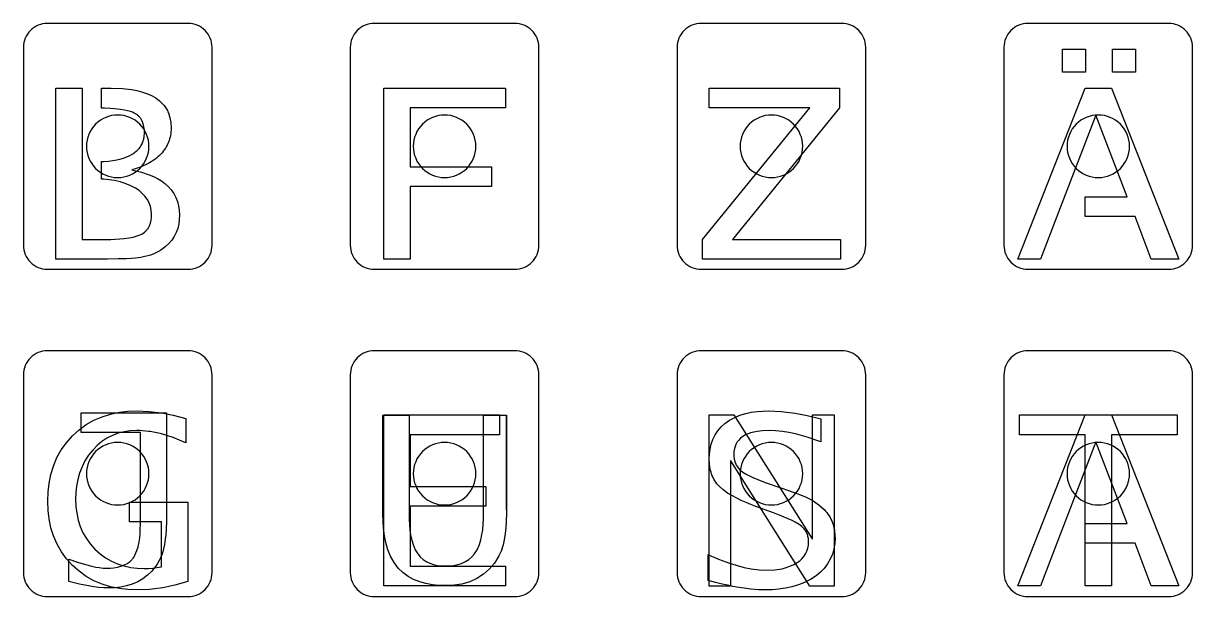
# Model space of a CAD drawing. Extents: x -337 to 6273, y 368 to 2065.
# Drawn here: x -72.1 to 40, y 1701.4 to 1756.5 of the extents above; entities that cross this region are included whole.
import ezdxf

# ---------------------------------------------------------------- set-up
doc = ezdxf.new("R2010")
doc.units = 0
doc.header["$LTSCALE"] = 100
doc.layers.add('EBENE_1', color=1, linetype='CONTINUOUS')

msp = doc.modelspace()

# ---------------------------------------------------------------- linework, layer by layer
at = {"layer": 'EBENE_1', "color": 2}
for points in [[(-56.345078, 1756.454127), (-69.84509, 1756.454127, 0.199586), (-71.471423, 1755.780468, 0.199586), (-72.145082, 1754.154135), (-72.145082, 1735.154118, 0.199586), (-71.471423, 1733.527786, 0.199586), (-69.84509, 1732.854127), (-56.345073, 1732.854127, 0.199586), (-54.718741, 1733.527786, 0.199586), (-54.045082, 1735.154118), (-54.045082, 1754.154135, 0.199586), (-54.718742, 1755.780468, 0.199586), (-56.345078, 1756.454127)], [(-24.985078, 1756.454127), (-38.48509, 1756.454127, 0.199586), (-40.111423, 1755.780468, 0.199586), (-40.785082, 1754.154135), (-40.785082, 1735.154118, 0.199586), (-40.111423, 1733.527786, 0.199586), (-38.48509, 1732.854127), (-24.985073, 1732.854127, 0.199586), (-23.358741, 1733.527786, 0.199586), (-22.685082, 1735.154118), (-22.685082, 1754.154135, 0.199586), (-23.358742, 1755.780468, 0.199586), (-24.985078, 1756.454127)], [(6.374922, 1756.454127), (-7.12509, 1756.454127, 0.199586), (-8.751423, 1755.780468, 0.199586), (-9.425082, 1754.154135), (-9.425082, 1735.154118, 0.199586), (-8.751423, 1733.527786, 0.199586), (-7.12509, 1732.854127), (6.374927, 1732.854127, 0.199586), (8.001259, 1733.527786, 0.199586), (8.674918, 1735.154118), (8.674918, 1754.154135, 0.199586), (8.001258, 1755.780468, 0.199586), (6.374922, 1756.454127)], [(37.734922, 1756.454127), (24.23491, 1756.454127, 0.199586), (22.608577, 1755.780468, 0.199586), (21.934918, 1754.154135), (21.934918, 1735.154118, 0.199586), (22.608577, 1733.527786, 0.199586), (24.23491, 1732.854127), (37.734927, 1732.854127, 0.199586), (39.361259, 1733.527786, 0.199586), (40.034918, 1735.154118), (40.034918, 1754.154135, 0.199586), (39.361258, 1755.780468, 0.199586), (37.734922, 1756.454127)], [(-56.345078, 1725.028127), (-69.84509, 1725.028127, 0.199586), (-71.471423, 1724.354468, 0.199586), (-72.145082, 1722.728135), (-72.145082, 1703.728118, 0.199586), (-71.471423, 1702.101786, 0.199586), (-69.84509, 1701.428127), (-56.345073, 1701.428127, 0.199586), (-54.718741, 1702.101786, 0.199586), (-54.045082, 1703.728118), (-54.045082, 1722.728135, 0.199586), (-54.718742, 1724.354468, 0.199586), (-56.345078, 1725.028127)], [(-24.985078, 1725.028127), (-38.48509, 1725.028127, 0.199586), (-40.111423, 1724.354468, 0.199586), (-40.785082, 1722.728135), (-40.785082, 1703.728118, 0.199586), (-40.111423, 1702.101786, 0.199586), (-38.48509, 1701.428127), (-24.985073, 1701.428127, 0.199586), (-23.358741, 1702.101786, 0.199586), (-22.685082, 1703.728118), (-22.685082, 1722.728135, 0.199586), (-23.358742, 1724.354468, 0.199586), (-24.985078, 1725.028127)], [(6.374922, 1725.028127), (-7.12509, 1725.028127, 0.199586), (-8.751423, 1724.354468, 0.199586), (-9.425082, 1722.728135), (-9.425082, 1703.728118, 0.199586), (-8.751423, 1702.101786, 0.199586), (-7.12509, 1701.428127), (6.374927, 1701.428127, 0.199586), (8.001259, 1702.101786, 0.199586), (8.674918, 1703.728118), (8.674918, 1722.728135, 0.199586), (8.001258, 1724.354468, 0.199586), (6.374922, 1725.028127)], [(37.734922, 1725.028127), (24.23491, 1725.028127, 0.199586), (22.608577, 1724.354468, 0.199586), (21.934918, 1722.728135), (21.934918, 1703.728118, 0.199586), (22.608577, 1702.101786, 0.199586), (24.23491, 1701.428127), (37.734927, 1701.428127, 0.199586), (39.361259, 1702.101786, 0.199586), (40.034918, 1703.728118), (40.034918, 1722.728135, 0.199586), (39.361258, 1724.354468, 0.199586), (37.734922, 1725.028127)]]:
    msp.add_lwpolyline(points, format="xyb", close=True, dxfattribs=at)
at = {"layer": 'EBENE_1', "color": 7}
for points in [[(27.538332, 1751.765732), (27.538332, 1753.977112), (29.749712, 1753.977112), (29.749712, 1751.765732), (27.538332, 1751.765732)], [(27.538332, 1751.765732), (27.538332, 1753.977112), (29.749712, 1753.977112), (29.749712, 1751.765732), (27.538332, 1751.765732)], [(32.340125, 1751.765732), (32.340125, 1753.977112), (34.551504, 1753.977112), (34.551504, 1751.765732), (32.340125, 1751.765732)], [(32.340125, 1751.765732), (32.340125, 1753.977112), (34.551504, 1753.977112), (34.551504, 1751.765732), (32.340125, 1751.765732)], [(-37.563039, 1733.825968), (-37.563039, 1750.225968), (-25.892579, 1750.225968), (-25.892579, 1748.334152), (-35.044878, 1748.334152), (-35.044878, 1742.684269), (-27.234746, 1742.684269), (-27.234746, 1740.792453), (-35.044878, 1740.792453), (-35.044878, 1733.825968), (-37.563039, 1733.825968)], [(-37.563039, 1733.825968), (-37.563039, 1750.225968), (-25.892579, 1750.225968), (-25.892579, 1748.334152), (-35.044878, 1748.334152), (-35.044878, 1742.684269), (-27.234746, 1742.684269), (-27.234746, 1740.792453), (-35.044878, 1740.792453), (-35.044878, 1733.825968), (-37.563039, 1733.825968)], [(-0.102131, 1750.225968), (6.154923, 1750.225968), (6.154923, 1748.334152), (-4.12224, 1735.717784), (6.257183, 1735.717784), (6.257183, 1733.825968), (-6.985529, 1733.825968), (-6.985529, 1735.717784), (3.304417, 1748.334152), (-6.359184, 1748.334152), (-6.359184, 1750.225968), (-0.102131, 1750.225968)], [(-0.102131, 1750.225968), (6.154923, 1750.225968), (6.154923, 1748.334152), (-4.12224, 1735.717784), (6.257183, 1735.717784), (6.257183, 1733.825968), (-6.985529, 1733.825968), (-6.985529, 1735.717784), (3.304417, 1748.334152), (-6.359184, 1748.334152), (-6.359184, 1750.225968), (-0.102131, 1750.225968)], [(38.72651, 1733.825968), (36.060751, 1733.825968), (34.512465, 1737.929163), (29.718828, 1737.929163), (29.718828, 1739.814678), (33.758895, 1739.814678), (30.750204, 1747.656677), (27.017702, 1737.929163), (25.443452, 1733.825968), (23.272418, 1733.825968), (29.740383, 1750.225968), (32.258544, 1750.225968), (38.72651, 1733.825968)], [(38.72651, 1733.825968), (36.060751, 1733.825968), (34.512465, 1737.929163), (29.718828, 1737.929163), (29.718828, 1739.814678), (33.758895, 1739.814678), (30.750204, 1747.656677), (27.017702, 1737.929163), (25.443452, 1733.825968), (23.272418, 1733.825968), (29.740383, 1750.225968), (32.258544, 1750.225968), (38.72651, 1733.825968)], [(-37.563039, 1702.462331), (-37.563039, 1718.862331), (-26.480576, 1718.862331), (-26.480576, 1716.970515), (-35.044878, 1716.970515), (-35.044878, 1711.998107), (-27.784395, 1711.998107), (-27.784395, 1710.106291), (-35.044878, 1710.106291), (-35.044878, 1704.354147), (-25.892579, 1704.354147), (-25.892579, 1702.462331), (-37.563039, 1702.462331)], [(-6.359184, 1702.436766), (-6.359184, 1718.887896), (-3.969448, 1718.887896), (3.547285, 1706.971972), (3.57285, 1706.971972), (3.57285, 1718.887896), (5.630839, 1718.887896), (5.630839, 1702.436766), (3.304816, 1702.436766), (-4.262848, 1714.46294), (-4.301195, 1714.46294), (-4.301195, 1702.436766), (-6.359184, 1702.436766)], [(38.72651, 1702.462331), (36.060751, 1702.462331), (34.512465, 1706.565527), (29.718828, 1706.565527), (29.718828, 1708.451041), (33.758895, 1708.451041), (30.750204, 1716.293041), (27.017702, 1706.565527), (25.443452, 1702.462331), (23.272418, 1702.462331), (29.740383, 1718.862331), (32.258544, 1718.862331), (38.72651, 1702.462331)], [(29.733992, 1702.462331), (29.733992, 1716.970515), (23.432199, 1716.970515), (23.432199, 1718.862331), (38.566728, 1718.862331), (38.566728, 1716.970515), (32.252153, 1716.970515), (32.252153, 1702.462331), (29.733992, 1702.462331)]]:
    msp.add_lwpolyline(points, close=True, dxfattribs=at)
for points in [[(-60.560432, 1745.538976), (-60.528546, 1745.969382), (-60.540837, 1746.269339), (-60.574494, 1746.529095), (-60.644573, 1746.818942), (-60.739379, 1747.064679, 0.041883), (-60.88243, 1747.313664, 0.043934), (-61.057347, 1747.524304, 0.042899), (-61.263729, 1747.699634), (-61.512802, 1747.848415, 0.040387), (-61.86901, 1747.989743), (-62.433146, 1748.130065), (-62.852904, 1748.198895), (-63.390142, 1748.259516), (-63.832091, 1748.292926), (-64.354321, 1748.318049), (-64.658303, 1748.328722), (-64.658303, 1750.223471), (-63.724181, 1750.225968), (-62.651261, 1750.189366), (-61.77396, 1750.092754), (-61.263955, 1750.000113), (-60.816974, 1749.89057), (-60.322705, 1749.730256), (-59.901814, 1749.551506), (-59.451105, 1749.300338), (-59.079786, 1749.026447), (-58.726252, 1748.675568, -0.04114), (-58.445145, 1748.288352, -0.040138), (-58.232848, 1747.865692), (-58.079349, 1747.386276), (-58.000559, 1746.933696), (-57.972038, 1746.416771, -0.045085), (-58.036637, 1745.70181, -0.048713), (-58.218755, 1745.062622, -0.049106), (-58.522631, 1744.468889, -0.045776), (-58.962685, 1743.905001, -0.044137), (-59.529701, 1743.399178, -0.040199), (-60.236385, 1742.95627), (-60.913292, 1742.656335), (-61.730105, 1742.403053), (-60.819157, 1742.179037), (-60.073198, 1741.925598), (-59.657659, 1741.747322), (-59.291371, 1741.561268), (-58.906005, 1741.327725), (-58.573727, 1741.085126), (-58.241307, 1740.78867), (-57.962118, 1740.478829), (-57.711316, 1740.12435), (-57.50903, 1739.747173), (-57.356662, 1739.354134), (-57.24685, 1738.927486), (-57.187637, 1738.518248), (-57.166738, 1738.069771), (-57.185722, 1737.619868), (-57.239242, 1737.212176), (-57.340779, 1736.780106), (-57.480753, 1736.387563), (-57.673522, 1736.000725), (-57.910802, 1735.644174), (-58.184339, 1735.325947), (-58.508905, 1735.027527, -0.124507), (-60.490198, 1734.062445), (-60.861106, 1733.995717), (-61.377569, 1733.93153), (-61.780462, 1733.896362), (-62.272497, 1733.865801), (-63.05707, 1733.837187), (-64.06931, 1733.825968), (-69.016153, 1733.825968), (-69.016153, 1750.225968), (-66.497993, 1750.225968), (-66.497993, 1743.131658), (-66.497993, 1735.717784), (-64.2227, 1735.717784), (-63.757837, 1735.722505), (-63.346811, 1735.735575), (-62.875716, 1735.763129), (-62.474723, 1735.799854), (-61.993826, 1735.865147), (-61.61231, 1735.939746), (-61.121414, 1736.081953), (-60.790588, 1736.229085), (-60.552203, 1736.384348, 0.041793), (-60.353695, 1736.565509, 0.042011), (-60.187782, 1736.777726), (-60.051763, 1737.026781), (-59.961637, 1737.270686), (-59.895075, 1737.556226), (-59.862813, 1737.813119), (-59.851071, 1738.108119), (-59.877174, 1738.508908), (-59.951305, 1738.874371), (-60.082035, 1739.23751), (-60.266788, 1739.579066), (-60.488182, 1739.877116), (-60.768711, 1740.166565), (-61.051186, 1740.398347), (-61.391368, 1740.626279), (-61.847172, 1740.870553), (-62.371344, 1741.08674), (-62.86242, 1741.240645), (-63.418192, 1741.370061), (-64.427809, 1741.498695), (-64.658168, 1741.499391), (-64.658168, 1743.199391), (-64.427809, 1743.198695), (-63.984836, 1743.219317), (-63.556403, 1743.279861), (-63.178334, 1743.351445), (-62.755373, 1743.456625), (-62.393461, 1743.573402), (-61.989067, 1743.743165), (-61.657625, 1743.925472), (-61.31007, 1744.181098, 0.041938), (-61.040222, 1744.454893, 0.047591), (-60.810602, 1744.7911, 0.047506), (-60.648344, 1745.165291, 0.041602), (-60.560432, 1745.538976)], [(-60.560432, 1745.538976), (-60.528546, 1745.969382), (-60.540837, 1746.269339), (-60.574494, 1746.529095), (-60.644573, 1746.818942), (-60.739379, 1747.064679, 0.041883), (-60.88243, 1747.313664, 0.043934), (-61.057347, 1747.524304, 0.042899), (-61.263729, 1747.699634), (-61.512802, 1747.848415, 0.040387), (-61.86901, 1747.989743), (-62.433146, 1748.130065), (-62.852904, 1748.198895), (-63.390142, 1748.259516), (-63.832091, 1748.292926), (-64.354321, 1748.318049), (-64.658303, 1748.328722), (-64.658303, 1750.223471), (-63.724181, 1750.225968), (-62.651261, 1750.189366), (-61.77396, 1750.092754), (-61.263955, 1750.000113), (-60.816974, 1749.89057), (-60.322705, 1749.730256), (-59.901814, 1749.551506), (-59.451105, 1749.300338), (-59.079786, 1749.026447), (-58.726252, 1748.675568, -0.04114), (-58.445145, 1748.288352, -0.040138), (-58.232848, 1747.865692), (-58.079349, 1747.386276), (-58.000559, 1746.933696), (-57.972038, 1746.416771, -0.045085), (-58.036637, 1745.70181, -0.048713), (-58.218755, 1745.062622, -0.049106), (-58.522631, 1744.468889, -0.045776), (-58.962685, 1743.905001, -0.044137), (-59.529701, 1743.399178, -0.040199), (-60.236385, 1742.95627), (-60.913292, 1742.656335), (-61.730105, 1742.403053), (-60.819157, 1742.179037), (-60.073198, 1741.925598), (-59.657659, 1741.747322), (-59.291371, 1741.561268), (-58.906005, 1741.327725), (-58.573727, 1741.085126), (-58.241307, 1740.78867), (-57.962118, 1740.478829), (-57.711316, 1740.12435), (-57.50903, 1739.747173), (-57.356662, 1739.354134), (-57.24685, 1738.927486), (-57.187637, 1738.518248), (-57.166738, 1738.069771), (-57.185722, 1737.619868), (-57.239242, 1737.212176), (-57.340779, 1736.780106), (-57.480753, 1736.387563), (-57.673522, 1736.000725), (-57.910802, 1735.644174), (-58.184339, 1735.325947), (-58.508905, 1735.027527, -0.124507), (-60.490198, 1734.062445), (-60.861106, 1733.995717), (-61.377569, 1733.93153), (-61.780462, 1733.896362), (-62.272497, 1733.865801), (-63.05707, 1733.837187), (-64.06931, 1733.825968), (-69.016153, 1733.825968), (-69.016153, 1750.225968), (-66.497993, 1750.225968), (-66.497993, 1743.131658), (-66.497993, 1735.717784), (-64.2227, 1735.717784), (-63.757837, 1735.722505), (-63.346811, 1735.735575), (-62.875716, 1735.763129), (-62.474723, 1735.799854), (-61.993826, 1735.865147), (-61.61231, 1735.939746), (-61.121414, 1736.081953), (-60.790588, 1736.229085), (-60.552203, 1736.384348, 0.041793), (-60.353695, 1736.565509, 0.042011), (-60.187782, 1736.777726), (-60.051763, 1737.026781), (-59.961637, 1737.270686), (-59.895075, 1737.556226), (-59.862813, 1737.813119), (-59.851071, 1738.108119), (-59.877174, 1738.508908), (-59.951305, 1738.874371), (-60.082035, 1739.23751), (-60.266788, 1739.579066), (-60.488182, 1739.877116), (-60.768711, 1740.166565), (-61.051186, 1740.398347), (-61.391368, 1740.626279), (-61.847172, 1740.870553), (-62.371344, 1741.08674), (-62.86242, 1741.240645), (-63.418192, 1741.370061), (-64.427809, 1741.498695), (-64.658168, 1741.499391), (-64.658168, 1743.199391), (-64.427809, 1743.198695), (-63.984836, 1743.219317), (-63.556403, 1743.279861), (-63.178334, 1743.351445), (-62.755373, 1743.456625), (-62.393461, 1743.573402), (-61.989067, 1743.743165), (-61.657625, 1743.925472), (-61.31007, 1744.181098, 0.041938), (-61.040222, 1744.454893, 0.047591), (-60.810602, 1744.7911, 0.047506), (-60.648344, 1745.165291, 0.041602), (-60.560432, 1745.538976)], [(-56.57235, 1718.517203), (-56.57235, 1716.203563), (-57.780195, 1716.699219), (-58.87819, 1717.040072, 0.030009), (-60.146608, 1717.289262, 0.033509), (-61.30189, 1717.366774), (-61.914168, 1717.338468), (-62.47921, 1717.257686), (-63.062274, 1717.110739), (-63.606756, 1716.906236), (-64.127926, 1716.638583), (-64.624267, 1716.30671), (-65.063093, 1715.938164), (-65.488172, 1715.500523), (-65.890539, 1714.993581), (-66.234549, 1714.455176), (-66.519583, 1713.889001), (-66.753225, 1713.280244), (-66.920972, 1712.679302), (-67.042669, 1712.028372), (-67.107856, 1711.412675), (-67.130728, 1710.745418), (-67.104069, 1710.064843), (-67.028111, 1709.437598), (-66.887414, 1708.779826), (-66.69284, 1708.170807), (-66.427985, 1707.567262), (-66.102719, 1707.001288), (-65.723752, 1706.480183), (-65.27726, 1705.983921), (-64.784491, 1705.537134), (-64.268336, 1705.158193), (-63.705876, 1704.831378), (-63.107437, 1704.565526), (-62.501618, 1704.369378), (-61.848324, 1704.227657), (-61.224276, 1704.150964), (-60.54772, 1704.124062), (-60.187112, 1704.134253), (-59.715664, 1704.171129), (-59.337097, 1704.214295), (-58.885989, 1704.277452), (-58.885989, 1708.610734), (-61.966582, 1708.610734), (-61.966582, 1710.50255), (-56.367829, 1710.50255), (-56.367829, 1702.884155), (-57.611313, 1702.532272), (-58.772894, 1702.287214), (-60.04633, 1702.119416), (-61.237977, 1702.066073), (-62.122516, 1702.099455), (-62.935, 1702.194345), (-63.792329, 1702.371719), (-64.58163, 1702.616454), (-65.371021, 1702.954108), (-66.10561, 1703.367697), (-66.787294, 1703.856202), (-67.431118, 1704.430843), (-68.009194, 1705.068069), (-68.500132, 1705.74178), (-68.917732, 1706.470962), (-69.258334, 1707.2537), (-69.505919, 1708.038574), (-69.685269, 1708.890794), (-69.781283, 1709.699099), (-69.815062, 1710.579245), (-69.781735, 1711.475263), (-69.68708, 1712.297326), (-69.509563, 1713.166718), (-69.264838, 1713.965494), (-68.925485, 1714.767159), (-68.510237, 1715.511032), (-68.017151, 1716.203523), (-67.437509, 1716.855472), (-66.794728, 1717.439492), (-66.113552, 1717.935612), (-65.377345, 1718.356262), (-64.585322, 1718.699563), (-63.79287, 1718.948226), (-62.930952, 1719.128468), (-62.114832, 1719.224707), (-61.225194, 1719.25859), (-60.095032, 1719.210156), (-58.873323, 1719.056635), (-57.766301, 1718.835324), (-56.57235, 1718.517203), (-56.57235, 1718.517203)], [(-67.782638, 1702.877764), (-67.782638, 1705.012448), (-66.93899, 1704.731232), (-66.183757, 1704.500319), (-65.571208, 1704.343712), (-65.195702, 1704.265413), (-64.872127, 1704.211713), (-64.48249, 1704.168498), (-64.165179, 1704.156018), (-63.7948, 1704.166527), (-63.468919, 1704.195559), (-63.101913, 1704.255817), (-62.787708, 1704.336834), (-62.442221, 1704.467991), (-62.154575, 1704.62371, 0.042268), (-61.872051, 1704.839118, 0.044085), (-61.640627, 1705.089144, 0.045023), (-61.436388, 1705.40871), (-61.247646, 1705.846393), (-61.13729, 1706.217205), (-61.041695, 1706.677373), (-60.986522, 1707.069574), (-60.945228, 1707.528878), (-60.925527, 1707.931619), (-60.918414, 1708.387039), (-60.918414, 1717.168645), (-66.593862, 1717.168645), (-66.593862, 1719.060461), (-58.400253, 1719.060461), (-58.400253, 1709.729206), (-58.414675, 1708.686135), (-58.451781, 1707.866195), (-58.49049, 1707.35954), (-58.535322, 1706.937472), (-58.612518, 1706.415884), (-58.694251, 1706.022269, -0.126821), (-59.819115, 1703.887585), (-60.233165, 1703.480976), (-60.688817, 1703.134935), (-61.175966, 1702.853418), (-61.718452, 1702.621796), (-62.246436, 1702.462202), (-62.836113, 1702.345497), (-63.381389, 1702.285552), (-63.986223, 1702.264202), (-64.427301, 1702.276909), (-64.947075, 1702.319612), (-65.394435, 1702.375593), (-65.901824, 1702.456727), (-66.755117, 1702.627351), (-67.782638, 1702.877764)], [(4.358976, 1718.478855), (4.358976, 1716.293041), (3.069346, 1716.744587), (1.935907, 1717.053904), (1.288955, 1717.188189), (0.688637, 1717.281834), (0.031196, 1717.346422), (-0.575085, 1717.366774), (-1.216102, 1717.34434), (-1.739555, 1717.285166), (-2.378407, 1717.140904, 0.042851), (-2.854881, 1716.953537), (-3.121419, 1716.800425), (-3.341259, 1716.633115), (-3.54823, 1716.421075, 0.040795), (-3.71325, 1716.186374), (-3.836532, 1715.932958), (-3.925828, 1715.64519), (-3.971498, 1715.37463), (-3.988023, 1715.065917, 0.045664), (-3.947118, 1714.618958, 0.052241), (-3.836019, 1714.242428, 0.057912), (-3.636684, 1713.883541, 0.055266), (-3.348896, 1713.563968), (-3.127903, 1713.389108), (-2.80727, 1713.184205), (-2.545288, 1713.041217), (-2.217745, 1712.8822), (-1.68665, 1712.655435), (-0.984126, 1712.394366), (0.626474, 1711.831934), (2.160379, 1711.30785), (2.90624, 1711.009184), (3.519028, 1710.694643), (4.181107, 1710.248574), (4.692163, 1709.781763, -0.048368), (5.154759, 1709.179581, -0.050395), (5.476864, 1708.525645, -0.046953), (5.660542, 1707.843803, -0.042351), (5.726708, 1707.064046), (5.698718, 1706.514646), (5.61935, 1706.013154), (5.473958, 1705.496154), (5.271381, 1705.017343), (5.009202, 1704.568255), (4.682256, 1704.142263), (4.32825, 1703.778549), (3.905196, 1703.427413), (3.381301, 1703.079096), (2.797612, 1702.775948), (2.222536, 1702.546361), (1.58234, 1702.355158), (0.980406, 1702.226449), (0.315074, 1702.132167), (-0.299118, 1702.08333), (-0.971343, 1702.066073), (-1.608598, 1702.084897), (-2.360098, 1702.148193), (-3.00626, 1702.231062), (-3.739507, 1702.351189), (-4.072055, 1702.413564), (-4.422801, 1702.484135), (-4.754746, 1702.555123), (-5.103125, 1702.633718), (-5.750437, 1702.789957), (-6.455054, 1702.973633), (-6.455053, 1705.466228), (-6.115548, 1705.315925), (-5.789561, 1705.176681), (-5.445645, 1705.035466), (-5.116561, 1704.906121), (-4.396574, 1704.644513), (-3.745674, 1704.436109), (-2.996968, 1704.234419), (-2.335112, 1704.095639), (-1.560122, 1703.989636), (-0.894648, 1703.957889), (-0.047924, 1703.999674), (0.650978, 1704.110814), (1.043934, 1704.213434), (1.394686, 1704.336076), (1.760049, 1704.502859), (2.083684, 1704.692885), (2.33485, 1704.87682), (2.543945, 1705.065211), (2.745493, 1705.294416), (2.905592, 1705.532817), (3.034652, 1705.797332), (3.126571, 1706.080638), (3.177733, 1706.360716), (3.195765, 1706.667787, 0.046553), (3.153675, 1707.118872, 0.053921), (3.040318, 1707.493519, 0.060677), (2.834744, 1707.850275, 0.057849), (2.537464, 1708.163345), (2.296766, 1708.340824), (1.904761, 1708.573386), (1.607858, 1708.726008), (1.225579, 1708.904631), (0.627186, 1709.158133), (-0.178826, 1709.467164), (-1.866121, 1710.080726), (-2.360941, 1710.270475), (-2.800186, 1710.45108), (-3.289691, 1710.668979), (-3.710089, 1710.873785), (-4.189934, 1711.134021), (-4.579369, 1711.373934), (-5.033264, 1711.703251), (-5.362146, 1711.998107, -0.055874), (-5.804678, 1712.556096, -0.055167), (-6.117521, 1713.205962, -0.045584), (-6.27973, 1713.84838), (-6.340011, 1714.618528), (-6.319125, 1715.125877), (-6.260389, 1715.583988), (-6.147937, 1716.072365), (-5.99326, 1716.51342), (-5.777567, 1716.951395), (-5.512628, 1717.351893), (-5.204037, 1717.710644), (-4.838062, 1718.044249), (-4.394776, 1718.359588), (-3.889415, 1718.634677), (-3.395213, 1718.837987), (-2.834971, 1719.008052), (-2.314925, 1719.119771), (-1.73267, 1719.201934), (-1.200738, 1719.243735), (-0.613432, 1719.25859), (0.559438, 1719.207071), (1.896529, 1719.03766), (3.060015, 1718.809421), (4.358976, 1718.478855)]]:
    msp.add_lwpolyline(points, format="xyb", close=True, dxfattribs=at)
at = {"layer": 'EBENE_1', "color": 1}
for points in [[(-60.095082, 1744.654127, 0.199589), (-60.973762, 1746.775447, 0.199589), (-63.095082, 1747.654127, 0.199589), (-65.216402, 1746.775447, 0.199589), (-66.095082, 1744.654127, 0.199589), (-65.216402, 1742.532806, 0.199589), (-63.095082, 1741.654127, 0.199589), (-60.973762, 1742.532806, 0.199589), (-60.095082, 1744.654127)], [(-28.735082, 1744.654127, 0.199589), (-29.613762, 1746.775447, 0.199589), (-31.735082, 1747.654127, 0.199589), (-33.856402, 1746.775447, 0.199589), (-34.735082, 1744.654127, 0.199589), (-33.856402, 1742.532806, 0.199589), (-31.735082, 1741.654127, 0.199589), (-29.613762, 1742.532806, 0.199589), (-28.735082, 1744.654127)], [(2.624918, 1744.654127, 0.199589), (1.746238, 1746.775447, 0.199589), (-0.375082, 1747.654127, 0.199589), (-2.496402, 1746.775447, 0.199589), (-3.375082, 1744.654127, 0.199589), (-2.496402, 1742.532806, 0.199589), (-0.375082, 1741.654127, 0.199589), (1.746238, 1742.532806, 0.199589), (2.624918, 1744.654127)], [(33.984918, 1744.654127, 0.199589), (33.106238, 1746.775447, 0.199589), (30.984918, 1747.654127, 0.199589), (28.863598, 1746.775447, 0.199589), (27.984918, 1744.654127, 0.199589), (28.863598, 1742.532806, 0.199589), (30.984918, 1741.654127, 0.199589), (33.106238, 1742.532806, 0.199589), (33.984918, 1744.654127)], [(-60.095082, 1713.228127, 0.199589), (-60.973762, 1715.349447, 0.199589), (-63.095082, 1716.228127, 0.199589), (-65.216402, 1715.349447, 0.199589), (-66.095082, 1713.228127, 0.199589), (-65.216402, 1711.106806, 0.199589), (-63.095082, 1710.228127, 0.199589), (-60.973762, 1711.106806, 0.199589), (-60.095082, 1713.228127)], [(-28.735082, 1713.228127, 0.199589), (-29.613762, 1715.349447, 0.199589), (-31.735082, 1716.228127, 0.199589), (-33.856402, 1715.349447, 0.199589), (-34.735082, 1713.228127, 0.199589), (-33.856402, 1711.106806, 0.199589), (-31.735082, 1710.228127, 0.199589), (-29.613762, 1711.106806, 0.199589), (-28.735082, 1713.228127)], [(2.624918, 1713.228127, 0.199589), (1.746238, 1715.349447, 0.199589), (-0.375082, 1716.228127, 0.199589), (-2.496402, 1715.349447, 0.199589), (-3.375082, 1713.228127, 0.199589), (-2.496402, 1711.106806, 0.199589), (-0.375082, 1710.228127, 0.199589), (1.746238, 1711.106806, 0.199589), (2.624918, 1713.228127)], [(33.984918, 1713.228127, 0.199589), (33.106238, 1715.349447, 0.199589), (30.984918, 1716.228127, 0.199589), (28.863598, 1715.349447, 0.199589), (27.984918, 1713.228127, 0.199589), (28.863598, 1711.106806, 0.199589), (30.984918, 1710.228127, 0.199589), (33.106238, 1711.106806, 0.199589), (33.984918, 1713.228127)]]:
    msp.add_lwpolyline(points, format="xyb", close=True, dxfattribs=at)
at = {"layer": 'EBENE_1', "color": 7}
msp.add_lwpolyline([(-25.79671, 1709.757166), (-25.79671, 1718.840762), (-25.79671, 1709.757166), (-25.798378, 1709.466311), (-25.803206, 1709.190915), (-25.812057, 1708.899582), (-25.824228, 1708.625456), (-25.866111, 1708.021119), (-25.922211, 1707.49954), (-26.018138, 1706.888844), (-26.128977, 1706.389287), (-26.320583, 1705.78274), (-26.525315, 1705.334407), (-26.954062, 1704.651844), (-27.424765, 1704.086603), (-28.002898, 1703.570717), (-28.647081, 1703.156337), (-29.323742, 1702.854809), (-30.093159, 1702.635525), (-30.810211, 1702.524139), (-31.625549, 1702.4839), (-32.287151, 1702.504534), (-32.877183, 1702.562046), (-33.527921, 1702.677415), (-34.09889, 1702.833903), (-34.705707, 1703.073021), (-35.232805, 1703.360378), (-35.740597, 1703.734612), (-36.182525, 1704.171196), (-36.577606, 1704.695936), (-36.925567, 1705.325641), (-37.167642, 1705.924355), (-37.372253, 1706.62675), (-37.500342, 1707.260254), (-37.595222, 1707.984344), (-37.642109, 1708.634298), (-37.658908, 1709.360907), (-37.658908, 1718.840762), (-35.140748, 1718.840762), (-35.140748, 1709.32256), (-35.132118, 1708.803936), (-35.108096, 1708.341652), (-35.058681, 1707.820239), (-34.992341, 1707.368743), (-34.881319, 1706.84956), (-34.751977, 1706.419391), (-34.544342, 1705.927333), (-34.316274, 1705.545319), (-34.072665, 1705.248461), (-33.795715, 1704.998018), (-33.489432, 1704.794268), (-33.137851, 1704.626485), (-32.797315, 1704.514189), (-32.407008, 1704.431561), (-32.052161, 1704.390511), (-31.651114, 1704.375716), (-31.233401, 1704.390117), (-30.864049, 1704.43005), (-30.455482, 1704.51097), (-30.100407, 1704.620642), (-29.727798, 1704.787709), (-29.406379, 1704.989435), (-29.109342, 1705.244495), (-28.851737, 1705.545319), (-28.614031, 1705.93032), (-28.397477, 1706.430328), (-28.263479, 1706.866884), (-28.148329, 1707.396312), (-28.079906, 1707.855469), (-28.028897, 1708.387224), (-28.004192, 1708.857712), (-27.995307, 1709.386472), (-27.995307, 1718.840762), (-25.79671, 1718.840762)], dxfattribs=at)

doc.saveas('drawing.dxf')
